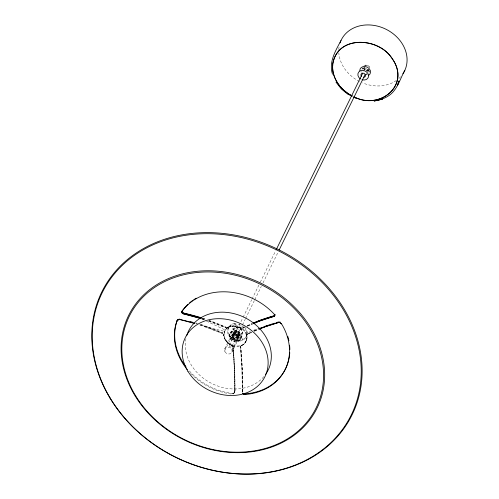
<?xml version="1.0" encoding="UTF-8"?>
<svg xmlns="http://www.w3.org/2000/svg" width="499" height="499" viewBox="0 0 499 499"><rect width="100%" height="100%" fill="white"/><g stroke="black" fill="none" stroke-linecap="round" stroke-linejoin="round"><path stroke-width="0.37" stroke-dasharray="2.5 1.87" d="M367.476 71.912L367.476 70.833M190.655 373.358A59.387 49.345 26.1 0 0 232.097 394.154L233.956 393.449L234.692 391.54L234.318 368.948L232.871 347.354A2.37 2.102 26.6 0 0 231.399 345.402L231.692 344.809A2.37 2.102 26.7 0 1 232.702 345.607A2.383 2.115 26.7 0 1 233.164 346.761L234.617 368.324L235.017 390.879L234.281 392.788L232.422 393.486A59.387 49.345 26.1 0 1 188.142 369.547M208.757 321.2L225.442 327.662A2.37 1.89 16.9 0 0 227.881 327.594L230.55 326.496C226.315 327.4 223.271 332.091 223.851 335.877M233.108 394.029L234.817 391.927A2.919 2.838 70.4 0 0 235.017 390.879A131.118 35.024 -88.4 0 0 233.164 346.761A2.37 2.102 26.6 0 0 231.692 344.809M209.062 320.589L225.735 327.07A2.37 1.896 16.9 0 0 228.174 326.995L227.881 327.594C231.767 325.323 236.744 325.71 240.549 327.955A2.37 1.815 26.9 0 0 242.932 328.161L244.304 327.575A129.933 37.556 -37.1 0 0 242.932 328.161L243.225 327.569A131.118 37.899 -37.1 0 1 244.597 326.92M228.186 328.379L228.579 327.587M234.661 324.063L235.048 323.271L237.368 329.421L235.104 334.037A2.695 2.239 26.1 0 0 233.176 337.386A2.695 2.239 26.1 0 0 237.68 337.611L237.387 338.203A2.695 2.239 26.1 0 1 232.89 337.979A2.695 2.239 26.1 0 1 234.779 334.598A2.695 2.239 26.1 0 1 237.387 338.203M229.79 334.112L230.083 333.519M230.226 333.22L231.773 330.057M234.006 326.096L235.802 326.277L232.241 326.171L234.006 326.096L234.287 325.46A11.876 9.868 26.1 0 1 246.175 341.148A11.876 9.868 26.1 0 1 226.365 340.624A11.876 9.868 26.1 0 1 234.262 325.454M233.264 329.72L233.557 329.122M224.75 348.895L231.436 335.247M229.995 338.759L230.282 338.166M234.106 330.631L235.659 327.469M232.253 334.929L232.546 334.336M224.625 350.972L231.311 337.324M232.154 335.584L233.8 332.222M232.653 335.652L232.939 335.06M232.054 337.249L234.168 333.65M363.621 69.018L365.567 65.088L365.948 65.375M233.806 334.904L236.071 330.282M232.74 337.761L233.033 337.162M234.935 333.419L235.229 332.827M229.434 345.183L242.795 317.913M243.138 317.214L251.702 299.731M252.045 299.032L258.894 285.048M260.266 282.253L275.679 250.785M363.715 71.089L365.081 68.294M236.102 337.443L238.36 332.827L240.031 340.299L239.645 341.091M231.854 346.537A1.385 1.154 26.1 0 0 230.55 344.659A1.385 1.154 26.1 0 0 229.534 346.381A1.385 1.154 26.1 0 0 231.854 346.537L242.127 325.56M242.47 324.861L245.215 319.266M245.552 318.568L254.459 300.386M254.802 299.687L261.314 286.401M263.023 282.908L278.099 252.138M366.815 71.045L367.501 69.642M235.684 339.245L235.971 338.653M237.299 336.095L237.586 335.503M237.393 336.582L239.657 331.96M366.004 74.962L366.796 73.297M367.906 71.076L368.536 69.779M237.986 336.607L239.632 333.245L239.358 333.089M234.493 392.588A2.932 2.857 71.4 0 0 234.692 391.54A129.933 34.705 -88.4 0 0 232.871 347.354L233.164 346.761M232.041 350.173L239.532 334.91M238.366 337.742L238.659 337.149M237.094 340.848L238.647 337.686M240.044 335.097L240.337 334.505M231.916 352.257L238.603 338.609M370.09 70.216L368.736 72.985A3.961 3.287 26.1 0 0 367.121 68.606M241.865 333.75L242.158 333.151M240.25 339.738A5.938 4.934 26.1 0 0 234.499 331.791A5.938 4.934 26.1 0 0 230.313 339.251A5.938 4.934 26.1 0 0 240.25 339.738L240.537 339.145A5.938 4.934 26.1 0 0 234.786 331.199A5.938 4.934 26.1 0 0 230.607 338.659A5.938 4.934 26.1 0 0 240.537 339.145M240.98 338.26L242.526 335.097M240.736 346.437L241.023 345.844M246.762 334.948L247.049 334.355A2.37 1.884 34.6 0 0 246.936 335.422L246.643 336.014A2.37 1.884 35 0 1 247.51 334.205L247.797 333.613A131.118 37.899 -37.1 0 1 251.209 332.016M242.371 392.326A2.932 2.769 77.5 0 1 242.321 391.759L241.946 369.166L240.499 347.572A2.37 2.04 36.3 0 1 241.572 345.695L241.859 345.096A2.37 2.04 36.2 0 0 240.792 346.98L240.499 347.572A129.933 34.705 -88.4 0 1 242.321 391.759L242.364 392.283M246.113 336.775L246.5 335.983M246.338 340.698L246.631 340.106M234.692 391.54L235.017 390.879M242.321 391.759L242.645 391.097L242.246 368.543L240.792 346.98A131.118 35.024 -88.4 0 1 242.645 391.097L242.82 392.133M234.586 392.382L233.432 393.362L232.422 393.486L232.097 394.154L232.609 394.154M241.572 345.695L243.063 344.809M244.597 326.976L243.225 327.569A2.37 1.815 26.9 0 1 240.842 327.356L240.549 327.955L237.586 326.702L242.439 329.328M247.348 325.791L252.151 323.726M251.228 332.134L247.797 333.613A2.364 1.877 34.8 0 0 246.936 335.422M253.979 330.956L257.409 329.477M247.741 326.096L252.544 324.032M251.627 332.44L247.504 334.211A129.933 37.556 -37.1 0 1 251.596 332.303M254.371 331.261L259.181 329.197M244.666 327.032A9.899 8.227 26.1 0 1 242.77 339.576L240.031 340.299A9.899 8.227 26.1 0 1 228.105 332.109A9.899 8.227 26.1 0 1 236.526 323.221M245.358 332.758L250.423 331.18M253.324 330.282L257.665 328.928M238.765 335.815L240.081 335.471L242.77 339.576M226.939 327.325L227.026 327.325A2.383 1.896 16.8 0 0 228.174 326.995M199.937 324.88A129.933 72.261 27.7 0 1 205.569 326.783L224.569 331.398M201.396 318.693L204.397 319.51M199.843 324.93L222.392 333.494A2.37 2.021 15.2 0 1 223.808 335.365M202.463 318.281L206.162 319.46M195.652 323.078L197.155 323.489M200.155 324.313L222.679 332.895A2.37 2.021 15.3 0 1 224.101 334.767L223.808 335.365A2.37 2.021 15.1 0 0 223.19 334.043M205.569 326.783L222.392 333.494L222.679 332.895A131.118 72.923 27.7 0 0 200.249 324.263M201.571 318.83L205.763 320.807M206.461 321.138L225.33 330.051M229.671 344.422L228.355 343.468L231.399 345.402A2.37 2.108 26.6 0 1 232.871 347.354M367.632 69.124A1.385 1.154 26.1 0 1 366.054 70.103M365.567 69.872A1.385 1.154 26.1 0 1 365.524 67.895M368.699 69.398A2.376 1.971 26.1 0 1 365.867 69.891A2.376 1.971 26.1 0 1 364.463 67.371M367.888 66.504A2.376 1.971 26.1 0 1 368.25 66.791M400.572 76.777A35.236 29.279 26.1 0 1 398.495 78.792M396.293 80.514A35.236 29.279 26.1 0 1 362.598 82.896M359.461 81.456A35.236 29.279 26.1 0 1 338.815 52.844M338.796 49.457A35.236 29.279 26.1 0 1 339.039 47.124M202.282 318.824A129.933 72.261 27.7 0 1 205.108 319.747M208.626 320.951A129.933 72.261 27.7 0 1 225.442 327.662L225.735 327.07A131.118 72.923 27.7 0 0 208.938 320.346M247.024 326.259A129.933 37.556 -37.1 0 1 252.357 323.92M254.284 331.105A129.933 37.556 -37.1 0 1 258.233 329.415M263.79 376.683A44.342 36.845 26.1 0 1 211.788 383.494A44.342 36.845 26.1 0 1 186.108 337.942M242.826 392.158A2.919 2.757 76.8 0 1 242.645 391.097M196.026 322.947A131.118 72.923 27.7 0 1 197.436 323.377M202.6 318.212A131.118 72.923 27.7 0 1 206.118 319.372M247.317 325.66A131.118 37.899 -37.1 0 1 251.989 323.595M254.571 330.506A131.118 37.899 -37.1 0 1 257.871 329.084M369.06 71.376A3.961 3.287 26.1 0 1 368.58 71.631M362.998 69.392A3.961 3.287 26.1 0 1 362.692 67.789M363.983 65.625A3.961 3.287 26.1 0 1 370.239 68.138M368.742 70.409A3.169 2.632 26.1 0 1 366.884 70.839M364.757 69.941A3.169 2.632 26.1 0 1 363.646 67.858M365.387 65.488A3.169 2.632 26.1 0 1 369.534 67.396M367.47 74.282A3.961 3.287 26.1 0 1 366.116 74.682M361.706 72.293A3.961 3.287 26.1 0 1 361.444 71.631M361.862 69.112A3.961 3.287 26.1 0 1 366.578 68.301M235.073 334.006A2.695 2.239 26.1 0 1 237.68 337.611M246.749 338.341L246.568 339.663L246.749 338.341M246.469 340.037L244.429 343.636L246.469 340.037M244.142 343.923L243.107 344.772L244.142 343.923M227.993 343.162L225.018 339.42L227.993 343.162M224.824 339.039L224.282 337.661L224.824 339.039M225.673 340.567A11.82 9.824 26.1 0 0 245.508 342.295A11.82 9.824 26.1 0 0 234.748 326.14A11.82 9.824 26.1 0 0 225.673 340.567M233.869 332.665A4.753 3.948 26.1 0 0 241.847 333.694A4.753 3.948 26.1 0 0 237.848 327.07A4.753 3.948 26.1 0 0 233.869 332.665M233.576 333.257A4.753 3.948 26.1 0 0 241.553 334.286A4.753 3.948 26.1 0 0 237.561 327.662A4.753 3.948 26.1 0 0 233.576 333.257M236.202 331.754A1.977 1.647 26.1 0 0 239.526 332.184A1.977 1.647 26.1 0 0 237.861 329.427A1.977 1.647 26.1 0 0 236.202 331.754M228.848 335.746A9.899 8.227 26.1 0 0 245.464 337.892A9.899 8.227 26.1 0 0 237.144 324.094A9.899 8.227 26.1 0 0 228.848 335.746M232.166 334.48A5.938 4.934 26.1 0 0 242.14 335.765A5.938 4.934 26.1 0 0 237.144 327.487A5.938 4.934 26.1 0 0 232.166 334.48M233.937 336.376A1.977 1.647 26.1 0 0 237.262 336.806A1.977 1.647 26.1 0 0 235.597 334.043A1.977 1.647 26.1 0 0 233.937 336.376M230.619 337.642A5.938 4.934 26.1 0 0 240.593 338.933A5.938 4.934 26.1 0 0 235.597 330.65A5.938 4.934 26.1 0 0 230.619 337.642M225.012 351.839A3.961 3.287 26.1 0 0 231.661 352.699A3.961 3.287 26.1 0 0 228.33 347.179A3.961 3.287 26.1 0 0 225.012 351.839M234.436 334.255A2.769 2.302 26.1 0 0 239.09 334.854A2.769 2.302 26.1 0 0 236.763 330.993A2.769 2.302 26.1 0 0 234.436 334.255M234.006 334.579A3.169 2.632 26.1 0 0 239.327 335.266A3.169 2.632 26.1 0 0 236.663 330.849A3.169 2.632 26.1 0 0 234.006 334.579M231.698 338.197A3.961 3.287 26.1 0 0 238.347 339.052A3.961 3.287 26.1 0 0 235.017 333.532A3.961 3.287 26.1 0 0 231.698 338.197M232.359 337.942A3.169 2.632 26.1 0 0 237.68 338.628A3.169 2.632 26.1 0 0 235.017 334.211A3.169 2.632 26.1 0 0 232.359 337.942M232.858 336.944A3.368 2.794 26.1 0 0 238.503 337.436A3.368 2.794 26.1 0 0 235.441 332.839A3.368 2.794 26.1 0 0 232.858 336.944M232.565 337.542A3.368 2.794 26.1 0 0 238.21 338.029A3.368 2.794 26.1 0 0 235.154 333.432A3.368 2.794 26.1 0 0 232.565 337.542"/><path stroke-width="0.75" d="M332.814 63.323L332.802 63.61C337.991 34.362 379.645 37.606 392.513 59.1C410.665 85.722 379.645 110.136 354.203 96.962C381.248 110.84 411.837 83.333 391.035 57.061C377.456 37.319 337.642 35.535 332.902 63.417M187.93 304.321A59.387 49.345 26.1 0 0 182.303 310.758L181.755 312.555L182.921 313.659L200.648 318.493M181.786 311.794L181.755 312.555L182.509 313.466A2.932 2.09 -12.1 0 0 183.376 313.796L200.174 318.169M187.331 369.628A59.387 49.345 26.1 0 1 176.889 321.138L177.744 319.703L177.345 320.196M176.889 321.138L177.688 320.152L178.998 319.616A2.944 2.264 -17.1 0 1 179.815 319.553L180.32 319.628A129.933 72.261 27.7 0 1 194.304 323.152M177.02 320.857L179.322 318.955M183.376 313.796L183.701 313.141A131.118 72.923 27.7 0 1 200.486 317.545M341.01 40.5C335.621 50.673 328.498 62.232 332.509 74.226M276.365 249.388L362.686 73.185M279.122 250.043L365.1 74.538M253.012 323.639A129.933 37.556 -37.1 0 1 274.094 316.391L274.413 315.736A2.919 1.541 38.3 0 0 274.924 315.43L275.08 314.551L274.413 315.736A131.118 37.899 -37.1 0 0 253.299 323.04M278.985 321.78L278.66 322.441L263.983 327.132L259.181 329.197M278.667 322.441A2.907 1.616 45.2 0 1 279.627 322.491L279.951 321.83M404.82 70.396C400.067 78.742 397.659 89.115 389.594 95.128C385.078 98.347 379.839 100.212 374.356 100.904L382.533 99.008M253.529 323.134L259.705 320.47L274.413 315.736M253.23 323.739L259.411 321.088L274.375 316.279L274.756 315.218L274.088 314.058A59.387 49.345 26.1 0 0 181.979 311.42M258.388 328.704L278.748 322.423L280.213 322.734L281.71 324.138A59.387 49.345 26.1 0 1 244.809 394.522L243.824 394.335L242.72 393.287L243.824 394.335A2.164 2.052 78.6 0 0 244.809 394.522L245.134 393.854A59.387 49.345 26.1 0 0 289.408 356.167M265.013 326.284L274.575 323.202M276.047 322.728L278.249 322.017M374.2 101.004L382.359 99.07M194.585 323.502L180.32 319.628A2.907 2.239 -17.1 0 0 178.998 319.616M183.701 313.141A2.919 2.083 -11.8 0 1 182.815 312.792L182.079 311.887L182.303 310.758L182.085 311.894L183.245 313.004L201.708 318.075M190.4 321.643L192.651 322.26M279.627 322.491L281.517 323.851M348.495 94.423L351.895 96.195M353.255 96.9L356.648 98.671M352.2 95.902C347.497 93.637 343.281 90.294 340 86.233L343.674 90.176L348.876 94.143L352.175 95.958M348.402 94.679L341.366 88.997L335.964 82.085M339.339 85.504L339.526 85.722C334.866 79.684 331.754 71.95 332.777 64.228C331.941 71.875 334.623 79.69 339.488 85.585M274.625 314.838L274.6 316.092A2.932 1.541 38.3 0 1 274.088 316.391M287.281 336.413L287.53 337.255M361.501 76.347A2.376 1.971 26.1 0 1 362.124 73.297A2.376 1.971 26.1 0 1 365.443 74.956A2.376 1.971 26.1 0 1 363.353 77.276M359.798 70.833A5.545 4.603 26.1 0 1 367.239 67.159A5.545 4.603 26.1 0 1 368.717 75.293M360.49 78.961A5.545 4.603 26.1 0 1 360.122 70.945A5.545 4.603 26.1 0 1 368.499 74.987A5.545 4.603 26.1 0 1 362.031 79.703M340.056 42.902A35.236 29.279 26.1 0 1 385.839 29.173A35.236 29.279 26.1 0 1 402.924 73.783M259.53 328.878A129.933 37.556 -37.1 0 1 267.077 325.997M186.657 335.833A44.342 36.845 26.1 0 1 244.491 317.458A44.342 36.845 26.1 0 1 265.587 374.393M185.996 366.865A59.387 49.345 26.1 0 1 177.214 320.47M189.601 302.837A59.387 49.345 26.1 0 1 192.495 300.585M193.718 299.743A59.387 49.345 26.1 0 1 196.238 298.177M287.786 336.345A59.387 49.345 26.1 0 1 288.896 340.78M289.576 345.214A59.387 49.345 26.1 0 1 289.832 349.649M289.763 352.562A59.387 49.345 26.1 0 1 289.52 355.338M398.975 81.081L397.454 85.429L398.975 81.081M245.134 393.854L243.718 393.405L245.134 393.854M109.955 397.996A139.414 115.849 26.1 0 0 344.079 428.267A139.414 115.849 26.1 0 0 226.845 233.881A139.414 115.849 26.1 0 0 109.955 397.996M110.298 398.258A138.722 115.275 26.1 0 0 343.262 428.379A138.722 115.275 26.1 0 0 226.608 234.954A138.722 115.275 26.1 0 0 110.298 398.258M135.204 396.05A104.996 87.25 26.1 0 0 311.519 417.495A104.996 87.25 26.1 0 0 221.905 271.612A104.996 87.25 26.1 0 0 135.204 396.05M135.822 396.094A104.042 86.458 26.1 0 0 310.54 417.345A104.042 86.458 26.1 0 0 221.737 272.785A104.042 86.458 26.1 0 0 135.822 396.094M187.923 371.293A44.342 36.845 26.1 0 0 262.387 380.918A44.342 36.845 26.1 0 0 225.099 319.092A44.342 36.845 26.1 0 0 187.923 371.293"/></g></svg>
